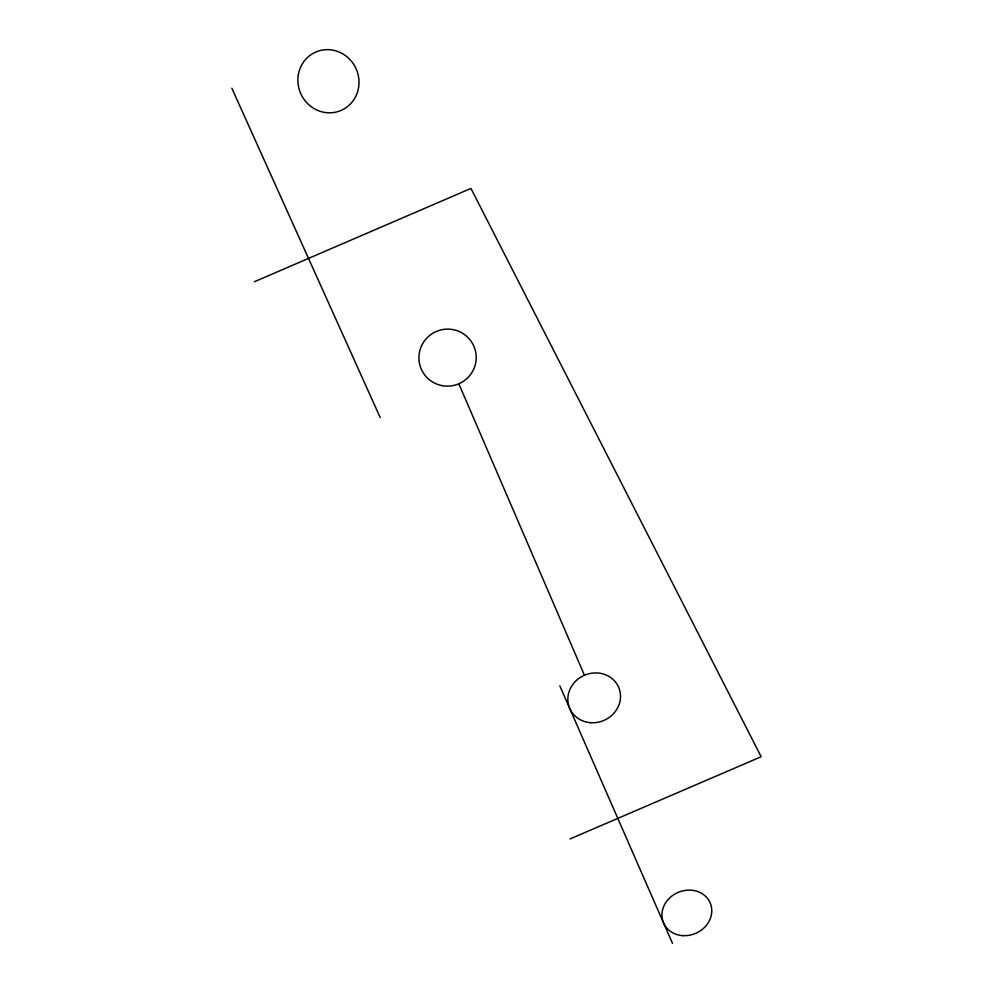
<?xml version="1.0" encoding="UTF-8"?>
<svg xmlns="http://www.w3.org/2000/svg" width="993" height="993" viewBox="0 0 993 993"><rect width="100%" height="100%" fill="white"/><g stroke="black" fill="none" stroke-linecap="round" stroke-linejoin="round"><path stroke-width="1.49" d="M254.382 281.727L470.943 188.434L761.159 756.74L570.044 838.936M231.841 88.216L380.232 417.606M559.829 685.84L672.472 943.35M458.828 383.77L584.443 675.252M682.725 935.629A25.384 22.293 -23.1 0 0 710.218 902.972A25.384 22.293 -23.1 0 0 667.631 900.092A25.384 22.293 -23.1 0 0 682.725 935.629M590.227 722.656A26.662 24.602 -23.1 0 0 618.713 687.417A26.662 24.602 -23.1 0 0 573.582 683.445A26.662 24.602 -23.1 0 0 590.227 722.656M441.972 385.607A28.673 28.462 -22.2 0 0 474.691 348.32A28.673 28.462 -22.2 0 0 426.022 338.948A28.673 28.462 -22.2 0 0 441.972 385.607M298.322 74.798A31.813 30.324 66.7 0 0 339.035 111.228A31.813 30.324 66.7 0 0 347.984 57.656A31.813 30.324 66.7 0 0 298.322 74.798"/></g></svg>
